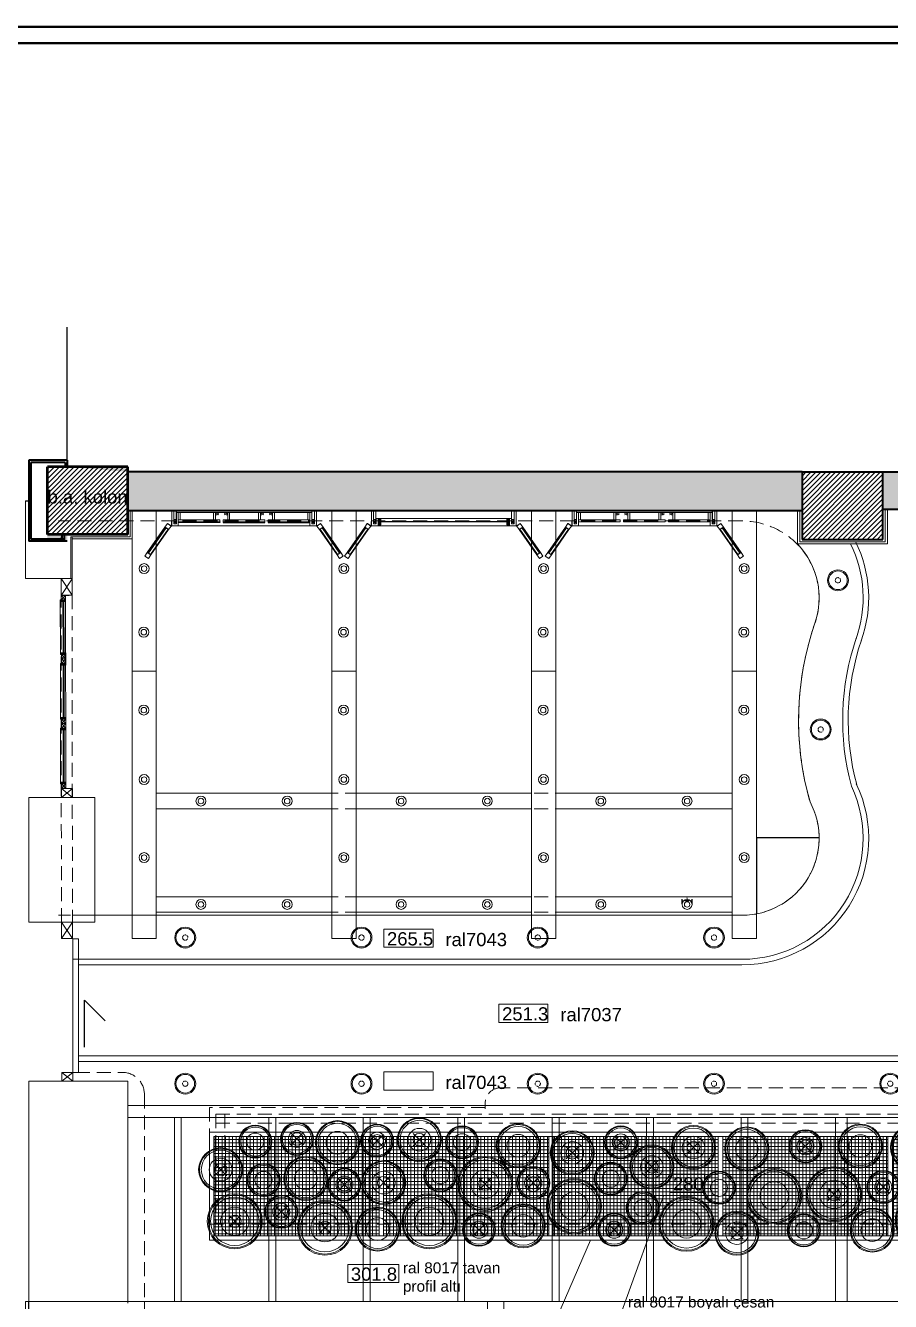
# Model space of a CAD drawing. Header units: millimetres. Extents: x 54215 to 67697, y 23496 to 56611.
# Drawn here: x 56308 to 57093, y 48975 to 50134 of the extents above; entities that cross this region are included whole.
import ezdxf

# ---------------------------------------------------------------- set-up
doc = ezdxf.new("R2010")
doc.units = ezdxf.units.MM
doc.linetypes.add('DASHED', pattern=[19.05, 12.7, -6.35])
doc.linetypes.add('HIDDEN', pattern=[0.375, 0.25, -0.125])
for name, color, linetype, lineweight in [('- 0.09', 9, 'Continuous', 9), ('- 0.35', 3, 'Continuous', 35), ('- 0.50', 30, 'Continuous', 50), ('no3_ahsap gorunus arka ince', 53, 'Continuous', 15), ('no3_ahsap gorunus arka kalın', 43, 'Continuous', 15), ('no3_ahsap gorunus on ince', 32, 'Continuous', 13), ('no3_ahşap gorunus on kalın', 22, 'Continuous', 15), ('no3_cam gorunus on', 142, 'Continuous', 15), ('no3_cam kesit arka', 141, 'Continuous', 18), ('no3_duvar kaplama', 8, 'Continuous', 0), ('no3_duvar mevcut', 4, 'Continuous', 35), ('no3_kutu profil gorunus', 8, 'Continuous', 0), ('no3_kutuprofil kesit', 74, 'Continuous', 18), ('no3_led doseme', 50, 'FENCELINE1', 0), ('no3_mobilya aydınlatma', 50, 'Continuous', 13), ('no3_paslanmaz gorunus arka', 173, 'Continuous', 13), ('no3_tavan alçıpan gorunus', 12, 'Continuous', 9), ('no3_tavan aydınlatma', 50, 'Continuous', 13), ('no3_tefriş izdüşüm', 87, 'Continuous', 15), ('no3_tefriş kesit arka', 34, 'Continuous', 20), ('no3_yazı doseme', 152, 'Continuous', 0), ('no3_yazı duvar', 152, 'Continuous', 0), ('t_aydınlatma', 40, 'Continuous', 20), ('t_tarama', 251, 'Continuous', 20), ('t_yazı', 154, 'Continuous', 25), ('t_ölçü', 251, 'Continuous', 30)]:
    doc.layers.add(name, color=color, linetype=linetype, lineweight=lineweight)
doc.layers.add('0 rölöve', color=7, linetype='Continuous', true_color=0xf1380e)
for name, color, linetype, lineweight, true_color in [('no3_ahsap kesit on', 7, 'Continuous', 20, 0xfca103), ('no3_alçıpan kesit', 7, 'Continuous', 20, 0xf5003d), ('no3_doğrama kesit', 7, 'Continuous', 18, 0x35355a)]:
    doc.layers.add(name, color=color, linetype=linetype, lineweight=lineweight, true_color=true_color)
doc.styles.get("Standard").update_dxf_attribs({"font": 'arial.ttf'})
doc.linetypes.add('FENCELINE1', pattern='A,0.25,-0.1,[133,ltypeshp.shx,S=0.1,R=0,X=-0.1,Y=0],-0.1,1', length=1.45)
doc.dimstyles.new('ISO-25', dxfattribs={"dimtxt": 2.5, "dimasz": 2.5, "dimexe": 1.25, "dimexo": 0.625, "dimtad": 1, "dimtxsty": 'Standard', "dimcen": 2.5, "dimadec": 0, "dimazin": 0, "dimtfac": 1, "dimtmove": 0, "dimatfit": 3, "dimfxl": 1, "dimarcsym": 0})

# ---------------------------------------------------------------- blocks, each defined once
blk = doc.blocks.new('panjurplan')
at = {"layer": 'no3_ahsap gorunus arka kalın'}
for p, q in [((3825.4, 3282.3), (3797.4, 3282.3)), ((3797.4, 3281.5), (3825.4, 3281.5)), ((3797.4, 3281.1), (3825.4, 3281.1)), ((3825.4, 3278.9), (3797.4, 3278.9)), ((3797.4, 3278.3), (3825.4, 3278.3))]:
    blk.add_line(p, q, dxfattribs=at)
at = {"layer": 'no3_ahsap kesit on'}
for p, q in [((3797.4, 3278.9), (3797.4, 3281.5)), ((3825.4, 3281.5), (3825.4, 3278.9))]:
    blk.add_line(p, q, dxfattribs=at)
for points in [[(3793.4, 3278.3), (3797.4, 3278.3), (3797.4, 3282.3), (3793.4, 3282.3)], [(3825.4, 3278.3), (3829.4, 3278.3), (3829.4, 3282.3), (3825.4, 3282.3)]]:
    blk.add_lwpolyline(points, close=True, dxfattribs=at)
blk = doc.blocks.new('ewry')
at = {"layer": 'no3_kutu profil gorunus'}
h = blk.add_hatch(dxfattribs=at)
h.set_pattern_fill('NET', color=250)
h.set_pattern_definition([(0, (-76.2377, 567.117), (0, 3.175), []), (90, (-76.2377, 567.117), (-3.175, 2e-16), [])])
h.paths.add_polyline_path([(59150.5, 20297.7), (59000.5, 20297.7), (59000.5, 20207.4), (59150.5, 20207.4)])
h.paths.add_polyline_path([(59304.5, 20297.7), (59154.5, 20297.7), (59154.5, 20207.4), (59304.5, 20207.4)])
h.paths.add_polyline_path([(59458.5, 20297.7), (59308.5, 20297.7), (59308.5, 20207.4), (59458.5, 20207.4)])
h.paths.add_polyline_path([(59612.5, 20297.7), (59462.5, 20297.7), (59462.5, 20207.4), (59612.5, 20207.4)])
h.paths.add_polyline_path([(59766.5, 20297.7), (59616.5, 20297.7), (59616.5, 20207.4), (59766.5, 20207.4)])
h.paths.add_polyline_path([(59907.1, 20343.9), (59816.7, 20343.9), (59816.7, 20297.7), (59770.5, 20297.7), (59770.5, 20207.4), (59907.2, 20207.4)])
h.paths.add_polyline_path([(59907, 20483.7), (59816.7, 20483.7), (59816.7, 20347.9), (59907.1, 20347.9)])
for p, q in [((59816.7, 20347.9), (59907, 20347.9)), ((59816.7, 20343.9), (59907, 20343.9)), ((59000.5, 20297.7), (59200.5, 20297.7)), ((59150.5, 20297.7), (59150.5, 20207.4)), ((59154.5, 20297.7), (59154.5, 20207.4)), ((59304.5, 20297.7), (59304.5, 20207.4)), ((59308.5, 20297.7), (59308.5, 20207.4)), ((59458.5, 20297.7), (59458.5, 20207.4)), ((59462.5, 20297.7), (59462.5, 20207.4)), ((59612.5, 20297.7), (59612.5, 20207.4)), ((59616.5, 20297.7), (59616.5, 20207.4)), ((59766.5, 20297.7), (59766.5, 20207.4)), ((59770.5, 20297.7), (59770.5, 20207.4))]:
    blk.add_line(p, q, dxfattribs=at)
blk.add_lwpolyline([(58996.5, 20203.4), (58996.5, 20301.7), (59812.7, 20301.7), (59812.7, 20487.7), (59911, 20487.7), (59911.2, 20203.4), (58996.5, 20203.4)], dxfattribs=at)
blk.add_lwpolyline([(59000.5, 20207.4), (59000.5, 20297.7), (59816.7, 20297.7), (59816.7, 20483.7), (59907, 20483.7), (59907.2, 20207.4)], close=True, dxfattribs=at)
blk = doc.blocks.new('giriş tavan planı')
at = {"layer": '- 0.09'}
h = blk.add_hatch(dxfattribs=at)
h.set_pattern_fill('ANSI31', color=256)
h.set_pattern_definition([(45, (57626.8874, 19235.8884), (-2.245064, 2.245064), [])])
h.paths.add_polyline_path([(58922.5, 20905.9), (58849.5, 20905.9), (58849.5, 20844.4), (58922.5, 20844.4)])
h.paths.add_polyline_path([(59608, 20901.4), (59534.5, 20901.4), (59534.5, 20839.9), (59608, 20839.9)])
h.paths.add_polyline_path([(60189.5, 20900.4), (60116, 20900.4), (60116, 20838.9), (60189.5, 20838.9)])
h.paths.add_polyline_path([(60186.5, 20112.9), (60113.5, 20112.9), (60113.5, 20051.4), (60186.5, 20051.4)])
h.paths.add_polyline_path([(59608, 20113.9), (59535, 20113.9), (59535, 20052.4), (59608, 20052.4)])
h.paths.add_polyline_path([(58922.5, 20107.9), (58849.5, 20107.9), (58849.5, 20046.4), (58922.5, 20046.4)])
at = {"layer": 'no3_duvar kaplama'}
h = blk.add_hatch(color=256, dxfattribs=at)
h.dxf.hatch_style = 1
h.paths.add_polyline_path([(58849.5, 20107.9), (58867.5, 20107.9), (58849.5, 20107.9), (58849.5, 20046.4), (58867.5, 20046.4), (60407.2, 20052.3), (60410.7, 20900.4), (58922.5, 20901.4), (58867.5, 20905.9), (58849.5, 20905.9), (58849.5, 20838.4), (58867.5, 20838.4), (58867.5, 20844.4), (58849.5, 20844.4), (58849.5, 20905.9), (58922.5, 20905.9), (58922.5, 20866.4), (59534.5, 20866.4), (59534.5, 20901.4), (59608, 20901.4), (59608, 20867.4), (60116, 20867.4), (60116, 20900.4), (60189.5, 20900.4), (60189.5, 20863.4), (60325, 20863.4), (60325, 20854.9), (60371.5, 20854.9), (60371.5, 20117.4), (60349.6, 20117.4), (60349.6, 20082.9), (60186.5, 20082.9), (60186.5, 20051.4), (60113.5, 20051.4), (60113.5, 20082.9), (59608, 20082.9), (59608, 20052.4), (59535, 20052.4), (59535, 20082.9), (58922.5, 20082.9), (58922.5, 20046.4), (58849.5, 20046.4)])
h.paths.add_polyline_path([(60371.5, 20229.3), (60371.5, 20206), (60383.7, 20206), (60383.7, 20229.3)], flags=17)
at = {"layer": '- 0.35'}
for p, q in [((58867.5, 20911.9), (58832.5, 20911.9)), ((58832.5, 20911.9), (58832.5, 20838.4)), ((58865.5, 20909.9), (58834.5, 20909.9)), ((58834.5, 20909.9), (58834.5, 20840.4)), ((58865.5, 20909.9), (58865.5, 20905.9)), ((58867.5, 20911.9), (58867.5, 20905.9)), ((58865.5, 20840.4), (58834.5, 20840.4)), ((58862.7, 20844.4), (58862.7, 20840.4)), ((58862.7, 20838.4), (58862.7, 20842.4)), ((58864.7, 20844.4), (58864.7, 20838.4)), ((58867.5, 20838.4), (58832.5, 20838.4))]:
    blk.add_line(p, q, dxfattribs=at)
at = {"layer": '- 0.50'}
for p, q in [((58922.5, 20905.9), (58849.5, 20905.9)), ((58849.5, 20844.4), (58849.5, 20905.9)), ((58922.5, 20844.4), (58922.5, 20905.9)), ((58922.5, 20844.4), (58922.5, 20905.9)), ((58922.5, 20844.4), (58849.5, 20844.4)), ((58922.5, 20844.4), (58849.5, 20844.4))]:
    blk.add_line(p, q, dxfattribs=at)
for p, q in [((59006.1, 20855.5), (58968.3, 20855.5)), ((59006.1, 20855.9), (59006.1, 20855.5)), ((59493.1, 20569.2), (59550, 20569.2)), ((59493.1, 20569.2), (59493.1, 20499.8)), ((58832.5, 20113.9), (58832.5, 20147.9))]:
    blk.add_line(p, q)
for points in [[(59009.1, 20855.9), (59009.1, 20855.5), (59046.8, 20855.5), (59046.8, 20855.9)], [(59049.8, 20855.9), (59049.8, 20855.5), (59087.6, 20855.5)]]:
    blk.add_lwpolyline(points)
at = {"layer": '0 rölöve'}
for p, q in [((58867.5, 20911.9), (58867.5, 21032.7)), ((59093.6, 20866.4), (59143.6, 20866.4)), ((59093.6, 20866.4), (59143.6, 20866.4))]:
    blk.add_line(p, q, dxfattribs=at)
at = {"layer": 'no3_ahsap gorunus arka ince'}
for p, q in [((58968.3, 20852.4), (59087.6, 20852.4)), ((59149.6, 20852.4), (59268.9, 20852.4)), ((59266.4, 20858.9), (59152.1, 20858.9)), ((59331.7, 20852.4), (59451.1, 20852.4))]:
    blk.add_line(p, q, dxfattribs=at)
at = {"layer": 'no3_ahsap gorunus on ince'}
for p, q in [((58926.3, 20720.4), (58948.3, 20720.4)), ((59107.6, 20720.4), (59129.6, 20720.4)), ((59288.9, 20720.4), (59310.9, 20720.4)), ((59471.1, 20720.4), (59493.1, 20720.4))]:
    blk.add_line(p, q, dxfattribs=at)
for points in [[(58926.3, 20866.4), (58948.3, 20866.4), (58948.3, 20477.4), (58926.3, 20477.4)], [(59107.6, 20866.4), (59129.6, 20866.4), (59129.6, 20477.4), (59107.6, 20477.4)], [(59288.9, 20866.4), (59310.9, 20866.4), (59310.9, 20477.4), (59288.9, 20477.4)], [(59471.1, 20866.4), (59493.1, 20866.4), (59493.1, 20477.4), (59471.1, 20477.4)], [(58948.3, 20609.4), (59107.6, 20609.4), (59107.6, 20595.4), (58948.3, 20595.4)], [(59129.6, 20609.4), (59288.9, 20609.4), (59288.9, 20595.4), (59129.6, 20595.4)], [(59310.9, 20609.4), (59471.1, 20609.4), (59471.1, 20595.4), (59310.9, 20595.4)], [(58948.3, 20515.5), (59107.6, 20515.5), (59107.6, 20501.5), (58948.3, 20501.5)], [(59129.6, 20515.5), (59288.9, 20515.5), (59288.9, 20501.5), (59129.6, 20501.5)], [(59310.9, 20515.5), (59471.1, 20515.5), (59471.1, 20501.5), (59310.9, 20501.5)]]:
    blk.add_lwpolyline(points, close=True, dxfattribs=at)
at = {"layer": 'no3_ahsap kesit on'}
for p, q in [((58962.3, 20866.4), (58964.1, 20866.4)), ((59089.4, 20866.4), (58966.5, 20866.4)), ((58966.5, 20864.6), (58966.5, 20866.4)), ((58966.5, 20864.6), (58968.3, 20864.6)), ((59089.4, 20864.6), (58966.5, 20864.6)), ((58968.3, 20857.7), (58968.3, 20864.6)), ((58970.1, 20857.7), (58970.1, 20864.6)), ((59000.3, 20857.7), (59000.3, 20864.6)), ((59002.1, 20857.7), (59002.1, 20864.6)), ((59013.1, 20857.7), (59013.1, 20864.6)), ((59014.9, 20857.7), (59014.9, 20864.6)), ((59041, 20857.7), (59041, 20864.6)), ((59042.8, 20857.7), (59042.8, 20864.6)), ((59053.8, 20857.7), (59053.8, 20864.6)), ((59055.6, 20857.7), (59055.6, 20864.6)), ((59085.8, 20857.7), (59085.8, 20864.6)), ((59089.4, 20864.6), (59087.6, 20864.6)), ((59087.6, 20857.7), (59087.6, 20864.6)), ((59089.4, 20864.6), (59089.4, 20866.4)), ((59093.6, 20866.4), (59091.8, 20866.4)), ((59143.6, 20866.4), (59145.4, 20866.4)), ((59274.9, 20866.4), (59273.1, 20866.4)), ((59325.7, 20866.4), (59327.5, 20866.4)), ((59452.9, 20866.4), (59329.9, 20866.4)), ((59329.9, 20864.6), (59329.9, 20866.4)), ((59329.9, 20864.6), (59331.7, 20864.6)), ((59452.9, 20864.6), (59329.9, 20864.6)), ((59331.7, 20857.7), (59331.7, 20864.6)), ((59333.5, 20857.7), (59333.5, 20864.6)), ((59363.7, 20857.7), (59363.7, 20864.6)), ((59365.5, 20857.7), (59365.5, 20864.6)), ((59376.5, 20857.7), (59376.5, 20864.6)), ((59378.3, 20857.7), (59378.3, 20864.6)), ((59404.5, 20857.7), (59404.5, 20864.6)), ((59406.3, 20857.7), (59406.3, 20864.6)), ((59417.3, 20857.7), (59417.3, 20864.6)), ((59419.1, 20857.7), (59419.1, 20864.6)), ((59449.3, 20857.7), (59449.3, 20864.6)), ((59452.9, 20864.6), (59451.1, 20864.6)), ((59451.1, 20857.7), (59451.1, 20864.6)), ((59452.9, 20864.6), (59452.9, 20866.4)), ((59457.1, 20866.4), (59455.3, 20866.4)), ((59147.8, 20858.9), (59149.6, 20858.9)), ((59152.1, 20856.4), (59149.6, 20858.9)), ((59149.6, 20856.4), (59152.1, 20858.9)), ((59152.1, 20853.4), (59149.6, 20855.9)), ((59149.6, 20853.4), (59152.1, 20855.9)), ((59266.4, 20856.4), (59268.9, 20858.9)), ((59268.9, 20856.4), (59266.4, 20858.9)), ((59266.4, 20853.4), (59268.9, 20855.9)), ((59268.9, 20853.4), (59266.4, 20855.9)), ((59270.7, 20858.9), (59268.9, 20858.9)), ((58937.5, 20147.9), (58922.5, 20147.9)), ((58922.5, 20147.9), (58922.5, 20146.1)), ((59263.9, 20147.9), (59248.9, 20147.9)), ((59248.9, 20147.9), (59248.9, 20082.9))]:
    blk.add_line(p, q, dxfattribs=at)
for points in [[(58871.8, 20842.4), (58924.5, 20842.4), (58924.5, 20866.4)], [(58871.8, 20840.6), (58926.3, 20840.6), (58926.3, 20866.4)], [(58962.3, 20866.4), (58962.3, 20852.4), (58968.3, 20852.4), (58968.3, 20864.6)], [(58964.1, 20866.4), (58964.1, 20854.2), (58966.5, 20854.2), (58966.5, 20864.6)], [(59093.6, 20866.4), (59093.6, 20852.4), (59087.6, 20852.4), (59087.6, 20864.6)], [(59091.8, 20866.4), (59091.8, 20854.2), (59089.4, 20854.2), (59089.4, 20864.6)], [(59143.6, 20866.4), (59143.6, 20852.4), (59149.6, 20852.4), (59149.6, 20858.9)], [(59145.4, 20866.4), (59145.4, 20854.2), (59147.8, 20854.2), (59147.8, 20858.9)], [(59274.9, 20866.4), (59274.9, 20852.4), (59268.9, 20852.4), (59268.9, 20858.9)], [(59273.1, 20866.4), (59273.1, 20854.2), (59270.7, 20854.2), (59270.7, 20858.9)], [(59325.7, 20866.4), (59325.7, 20852.4), (59331.7, 20852.4), (59331.7, 20864.6)], [(59327.5, 20866.4), (59327.5, 20854.2), (59329.9, 20854.2), (59329.9, 20864.6)], [(59457.1, 20866.4), (59457.1, 20852.4), (59451.1, 20852.4), (59451.1, 20864.6)], [(59455.3, 20866.4), (59455.3, 20854.2), (59452.9, 20854.2), (59452.9, 20864.6)], [(59530.5, 20866.4), (59530.5, 20835.9), (59612, 20835.9), (59612, 20867.4)], [(59532.5, 20866.4), (59532.5, 20837.9), (59610, 20837.9), (59610, 20867.4)], [(58937.5, 20082.9), (58937.5, 20147.9), (58922.5, 20147.9)], [(59263.9, 20082.9), (59263.9, 20147.9), (59248.9, 20147.9)]]:
    blk.add_lwpolyline(points, dxfattribs=at)
for points in [[(58968.3, 20857.7), (59006.1, 20857.7), (59006.1, 20855.9), (58968.3, 20855.9)], [(59009.1, 20857.7), (59046.8, 20857.7), (59046.8, 20855.9), (59009.1, 20855.9)], [(59049.8, 20857.7), (59087.6, 20857.7), (59087.6, 20855.9), (59049.8, 20855.9)], [(59149.6, 20856.4), (59152.1, 20856.4), (59152.1, 20858.9), (59149.6, 20858.9)], [(59149.6, 20853.4), (59152.1, 20853.4), (59152.1, 20855.9), (59149.6, 20855.9)], [(59268.9, 20856.4), (59266.4, 20856.4), (59266.4, 20858.9), (59268.9, 20858.9)], [(59268.9, 20853.4), (59266.4, 20853.4), (59266.4, 20855.9), (59268.9, 20855.9)], [(59331.7, 20857.7), (59369.5, 20857.7), (59369.5, 20855.9), (59331.7, 20855.9)], [(59372.5, 20857.7), (59410.3, 20857.7), (59410.3, 20855.9), (59372.5, 20855.9)], [(59413.3, 20857.7), (59451.1, 20857.7), (59451.1, 20855.9), (59413.3, 20855.9)]]:
    blk.add_lwpolyline(points, close=True, dxfattribs=at)
at = {"layer": 'no3_alçıpan kesit'}
for p, q in [((58870.6, 20804.4), (58870.6, 20842.4)), ((58870.6, 20842.4), (58871.8, 20842.4)), ((58871.8, 20804.4), (58871.8, 20842.4)), ((58832.5, 20147.9), (58922.5, 20147.9))]:
    blk.add_line(p, q, dxfattribs=at)
at = {"layer": 'no3_cam gorunus on'}
for p, q in [((58863.5, 20785.1), (58863.8, 20735.4)), ((58864, 20785.1), (58864.3, 20735.4)), ((58864.5, 20785.1), (58864.8, 20735.4)), ((58863.8, 20727.4), (58863.8, 20676.7)), ((58864.3, 20727.4), (58864.3, 20676.7)), ((58864.8, 20727.4), (58864.8, 20676.7)), ((58863.8, 20668.7), (58863.8, 20618.1)), ((58864.3, 20668.7), (58864.3, 20618.1)), ((58864.8, 20668.7), (58864.8, 20618.1))]:
    blk.add_line(p, q, dxfattribs=at)
at = {"layer": 'no3_cam kesit arka'}
for p, q in [((59149.6, 20856.4), (59268.9, 20856.4)), ((59149.6, 20855.9), (59268.9, 20855.9))]:
    blk.add_line(p, q, dxfattribs=at)
at = {"layer": 'no3_doğrama kesit'}
blk.add_line((58869.3, 20789.1), (58864.3, 20789.1), dxfattribs=at)
blk.add_lwpolyline([(58872.6, 20355.7), (58872.6, 20477.1), (58877.6, 20477.1), (58877.6, 20355.7)], close=True, dxfattribs=at)
at = {"layer": 'no3_duvar kaplama', "linetype": 'DASHED'}
for p, q in [((58948.3, 20609.4), (59471.1, 20609.4)), ((58948.3, 20595.4), (59471.1, 20595.4)), ((58948.3, 20515.5), (59471.1, 20515.5)), ((58948.3, 20501.5), (59471.1, 20501.5))]:
    blk.add_line(p, q, dxfattribs=at)
for points in [[(58926.3, 20866.4), (58926.3, 20720.4), (58948.3, 20720.4), (58948.3, 20866.4)], [(59107.6, 20866.4), (59107.6, 20720.4), (59129.6, 20720.4), (59129.6, 20866.4)], [(59288.9, 20866.4), (59288.9, 20720.4), (59310.9, 20720.4), (59310.9, 20866.4)], [(59471.1, 20866.4), (59471.1, 20720.4), (59493.1, 20720.4), (59493.1, 20866.4)], [(58926.3, 20477.4), (58926.3, 20720.4), (58948.3, 20720.4), (58948.3, 20477.4)], [(59107.6, 20477.4), (59107.6, 20720.4), (59129.6, 20720.4), (59129.6, 20477.4)], [(59288.9, 20477.4), (59288.9, 20720.4), (59310.9, 20720.4), (59310.9, 20477.4)], [(59471.1, 20477.4), (59471.1, 20720.4), (59493.1, 20720.4), (59493.1, 20477.4)]]:
    blk.add_lwpolyline(points, close=True, dxfattribs=at)
blk.add_lwpolyline([(58875.4, 20355.9), (58917.5, 20355.9, -0.414214), (58937.5, 20335.9), (58937.5, 20147.9)], format="xyb", dxfattribs=at)
at = {"layer": 'no3_duvar mevcut'}
for p, q in [((59534.5, 20901.4), (58922.5, 20901.4)), ((59534.5, 20901.4), (59534.5, 20839.9)), ((59534.5, 20901.4), (59608, 20901.4)), ((59608, 20839.9), (59608, 20901.4)), ((59608, 20901.4), (60116, 20900.4)), ((58922.5, 20866.4), (59534.5, 20866.4)), ((59608, 20867.4), (60116, 20867.4)), ((59534.5, 20839.9), (59608, 20839.9))]:
    blk.add_line(p, q, dxfattribs=at)
at = {"layer": 'no3_kutu profil gorunus'}
for p, q in [((58966.3, 20858.2), (58966.3, 20866.4)), ((59089.6, 20858.2), (59089.6, 20866.4)), ((59147.6, 20858.2), (59147.6, 20866.4)), ((59270.9, 20858.2), (59270.9, 20866.4)), ((59329.7, 20858.2), (59329.7, 20866.4)), ((59453.1, 20858.2), (59453.1, 20866.4)), ((58861, 20783.6), (58861.3, 20736.9)), ((58866, 20789.1), (58862, 20789.1)), ((58866.3, 20614.1), (58866, 20789.1)), ((58861.3, 20725.9), (58861.3, 20678.2)), ((58861.3, 20667.2), (58861.3, 20619.6)), ((58862.3, 20614.1), (58866.3, 20614.1))]:
    blk.add_line(p, q, dxfattribs=at)
at = {"layer": 'no3_kutu profil gorunus', "linetype": 'DASHED'}
for p, q in [((58862.2, 20492.4), (58861.8, 20789.4)), ((58871.8, 20789.4), (58872.2, 20492.4))]:
    blk.add_line(p, q, dxfattribs=at)
at = {"layer": 'no3_kutuprofil kesit'}
for p, q in [((58958.5, 20854.4), (58958.6, 20854.6)), ((58961.8, 20852.1), (58958.5, 20854.4)), ((58958.6, 20854.6), (58961.7, 20852.5)), ((58962.3, 20856.4), (58962.1, 20856.4)), ((58962.1, 20856.4), (58962.1, 20852.7)), ((58962.3, 20852.4), (58962.3, 20856.4)), ((58964.3, 20854.2), (58966.3, 20858.2)), ((58966.3, 20854.2), (58964.3, 20858.2)), ((58966.3, 20858.2), (58966.3, 20858.2)), ((59091.6, 20854.2), (59089.6, 20858.2)), ((59089.6, 20858.2), (59089.6, 20858.2)), ((59089.6, 20854.2), (59091.6, 20858.2)), ((59093.6, 20852.4), (59093.6, 20856.4)), ((59093.6, 20856.4), (59093.8, 20856.4)), ((59093.8, 20856.4), (59093.8, 20852.7)), ((59094.1, 20852.1), (59097.4, 20854.4)), ((59097.3, 20854.6), (59094.2, 20852.5)), ((59097.4, 20854.4), (59097.3, 20854.6)), ((59139.8, 20854.4), (59139.9, 20854.6)), ((59143.1, 20852.1), (59139.8, 20854.4)), ((59139.9, 20854.6), (59143, 20852.5)), ((59143.6, 20856.4), (59143.4, 20856.4)), ((59143.4, 20856.4), (59143.4, 20852.7)), ((59143.6, 20852.4), (59143.6, 20856.4)), ((59145.6, 20854.2), (59147.6, 20858.2)), ((59147.6, 20854.2), (59145.6, 20858.2)), ((59147.6, 20858.2), (59147.6, 20858.2)), ((59272.9, 20854.2), (59270.9, 20858.2)), ((59270.9, 20858.2), (59270.9, 20858.2)), ((59270.9, 20854.2), (59272.9, 20858.2)), ((59274.9, 20852.4), (59274.9, 20856.4)), ((59274.9, 20856.4), (59275.1, 20856.4)), ((59275.1, 20856.4), (59275.1, 20852.7)), ((59275.4, 20852.1), (59278.7, 20854.4)), ((59278.6, 20854.6), (59275.5, 20852.5)), ((59278.7, 20854.4), (59278.6, 20854.6)), ((59322, 20854.4), (59322.1, 20854.6)), ((59325.2, 20852.1), (59322, 20854.4)), ((59322.1, 20854.6), (59325.1, 20852.5)), ((59325.7, 20856.4), (59325.5, 20856.4)), ((59325.5, 20856.4), (59325.5, 20852.7)), ((59325.7, 20852.4), (59325.7, 20856.4)), ((59327.7, 20854.2), (59329.7, 20858.2)), ((59329.7, 20854.2), (59327.7, 20858.2)), ((59329.7, 20858.2), (59329.7, 20858.2)), ((59455.1, 20854.2), (59453.1, 20858.2)), ((59453.1, 20858.2), (59453.1, 20858.2)), ((59453.1, 20854.2), (59455.1, 20858.2)), ((59457.1, 20852.4), (59457.1, 20856.4)), ((59457.1, 20856.4), (59457.3, 20856.4)), ((59457.3, 20856.4), (59457.3, 20852.7)), ((59457.6, 20852.1), (59460.8, 20854.4)), ((59460.7, 20854.6), (59457.7, 20852.5)), ((59460.8, 20854.4), (59460.7, 20854.6)), ((58829.5, 20804.4), (58861.3, 20804.4)), ((58871.8, 20789.4), (58861.8, 20804.4)), ((58871.8, 20804.1), (58861.8, 20789.1)), ((58861, 20785.1), (58863.5, 20783.6)), ((58861, 20783.6), (58863.5, 20785.1)), ((58862, 20789.1), (58866, 20785.1)), ((58862, 20785.1), (58866, 20789.1)), ((58864.5, 20785.1), (58866, 20783.6)), ((58864.5, 20783.6), (58866, 20785.1)), ((58861.3, 20736.9), (58863.8, 20735.4)), ((58861.3, 20735.4), (58863.8, 20736.9)), ((58864.8, 20736.9), (58866.3, 20735.4)), ((58864.8, 20735.4), (58866.3, 20736.9)), ((58861.3, 20727.4), (58863.8, 20725.9)), ((58861.3, 20725.9), (58863.8, 20727.4)), ((58862.3, 20735.4), (58866.3, 20731.4)), ((58862.3, 20731.4), (58866.3, 20735.4)), ((58866.3, 20731.4), (58862.3, 20731.4)), ((58862.3, 20731.4), (58866.3, 20727.4)), ((58862.3, 20727.4), (58866.3, 20731.4)), ((58866.3, 20727.4), (58862.3, 20727.4)), ((58864.8, 20727.4), (58866.3, 20725.9)), ((58864.8, 20725.9), (58866.3, 20727.4)), ((58861.3, 20678.2), (58863.8, 20676.7)), ((58861.3, 20676.7), (58863.8, 20678.2)), ((58864.8, 20678.2), (58866.3, 20676.7)), ((58864.8, 20676.7), (58866.3, 20678.2)), ((58861.3, 20668.7), (58863.8, 20667.2)), ((58861.3, 20667.2), (58863.8, 20668.7)), ((58862.3, 20676.7), (58866.3, 20672.7)), ((58862.3, 20672.7), (58866.3, 20676.7)), ((58866.3, 20672.7), (58862.3, 20672.7)), ((58866.3, 20672.7), (58862.3, 20672.7)), ((58862.3, 20672.7), (58866.3, 20668.7)), ((58862.3, 20668.7), (58866.3, 20672.7)), ((58866.3, 20668.7), (58862.3, 20668.7)), ((58864.8, 20668.7), (58866.3, 20667.2)), ((58864.8, 20667.2), (58866.3, 20668.7)), ((58861.3, 20619.6), (58863.8, 20618.1)), ((58861.3, 20618.1), (58863.8, 20619.6)), ((58872.2, 20613.7), (58862.2, 20605.7)), ((58872.2, 20605.7), (58862.2, 20613.7)), ((58862.3, 20618.1), (58866.3, 20614.1)), ((58862.3, 20614.1), (58866.3, 20618.1)), ((58866.3, 20614.1), (58862.3, 20614.1)), ((58864.8, 20619.6), (58866.3, 20618.1)), ((58864.8, 20618.1), (58866.3, 20619.6)), ((58872.2, 20492.4), (58862.2, 20477.4)), ((58872.2, 20477.4), (58862.2, 20492.4)), ((58872.6, 20355.9), (58862.6, 20347.9)), ((58872.6, 20347.9), (58862.6, 20355.9)), ((59807.5, 20314.9), (58922.5, 20314.9)), ((58964.7, 20314.9), (58964.7, 20147.9)), ((58971, 20314.9), (58971, 20147.9)), ((59050.5, 20314.9), (59050.5, 20147.9)), ((59056.8, 20314.9), (59056.8, 20147.9)), ((59136.2, 20314.9), (59136.2, 20147.9)), ((59142.5, 20314.9), (59142.5, 20147.9)), ((59221.9, 20314.9), (59221.9, 20147.9)), ((59228.2, 20314.9), (59228.2, 20147.9)), ((59307.6, 20314.9), (59307.6, 20147.9)), ((59313.9, 20314.9), (59313.9, 20147.9)), ((59393.3, 20314.9), (59393.3, 20147.9)), ((59399.6, 20314.9), (59399.6, 20147.9)), ((59479.1, 20314.9), (59479.1, 20147.9)), ((59485.4, 20314.9), (59485.4, 20147.9)), ((59564.8, 20314.9), (59564.8, 20147.9)), ((59575.6, 20314.9), (59575.6, 20147.9))]:
    blk.add_line(p, q, dxfattribs=at)
for points in [[(58832.5, 20875.1), (58829.5, 20875.1), (58829.5, 20804.4), (58861.8, 20804.4)], [(58832.5, 20874.9), (58829.7, 20874.9), (58829.7, 20804.6), (58861.8, 20804.6)], [(58832.5, 20147.9), (58829.5, 20147.9), (58829.5, 20077.1), (58832.5, 20077.1)]]:
    blk.add_lwpolyline(points, dxfattribs=at)
for points in [[(58964.3, 20854.2), (58966.3, 20854.2), (58966.3, 20858.2), (58964.3, 20858.2)], [(59091.6, 20854.2), (59089.6, 20854.2), (59089.6, 20858.2), (59091.6, 20858.2)], [(59145.6, 20854.2), (59147.6, 20854.2), (59147.6, 20858.2), (59145.6, 20858.2)], [(59272.9, 20854.2), (59270.9, 20854.2), (59270.9, 20858.2), (59272.9, 20858.2)], [(59327.7, 20854.2), (59329.7, 20854.2), (59329.7, 20858.2), (59327.7, 20858.2)], [(59455.1, 20854.2), (59453.1, 20854.2), (59453.1, 20858.2), (59455.1, 20858.2)], [(58861.8, 20789.4), (58871.8, 20789.4), (58871.8, 20804.4), (58861.8, 20804.4)], [(58861, 20785.1), (58861, 20783.6), (58863.5, 20783.6), (58863.5, 20785.1)], [(58866, 20789.1), (58866, 20785.1), (58862, 20785.1), (58862, 20789.1)], [(58864.5, 20785.1), (58864.5, 20783.6), (58866, 20783.6), (58866, 20785.1)], [(58861.3, 20736.9), (58861.3, 20735.4), (58863.8, 20735.4), (58863.8, 20736.9)], [(58864.8, 20736.9), (58864.8, 20735.4), (58866.3, 20735.4), (58866.3, 20736.9)], [(58861.3, 20727.4), (58861.3, 20725.9), (58863.8, 20725.9), (58863.8, 20727.4)], [(58866.3, 20735.4), (58866.3, 20731.4), (58862.3, 20731.4), (58862.3, 20735.4)], [(58866.3, 20731.4), (58866.3, 20727.4), (58862.3, 20727.4), (58862.3, 20731.4)], [(58864.8, 20727.4), (58864.8, 20725.9), (58866.3, 20725.9), (58866.3, 20727.4)], [(58861.3, 20678.2), (58861.3, 20676.7), (58863.8, 20676.7), (58863.8, 20678.2)], [(58864.8, 20678.2), (58864.8, 20676.7), (58866.3, 20676.7), (58866.3, 20678.2)], [(58861.3, 20668.7), (58861.3, 20667.2), (58863.8, 20667.2), (58863.8, 20668.7)], [(58866.3, 20676.7), (58866.3, 20672.7), (58862.3, 20672.7), (58862.3, 20676.7)], [(58866.3, 20672.7), (58866.3, 20668.7), (58862.3, 20668.7), (58862.3, 20672.7)], [(58864.8, 20668.7), (58864.8, 20667.2), (58866.3, 20667.2), (58866.3, 20668.7)], [(58861.3, 20619.6), (58861.3, 20618.1), (58863.8, 20618.1), (58863.8, 20619.6)], [(58862.2, 20605.7), (58872.2, 20605.7), (58872.2, 20613.7), (58862.2, 20613.7)], [(58866.3, 20618.1), (58866.3, 20614.1), (58862.3, 20614.1), (58862.3, 20618.1)], [(58864.8, 20619.6), (58864.8, 20618.1), (58866.3, 20618.1), (58866.3, 20619.6)], [(58862.2, 20477.4), (58872.2, 20477.4), (58872.2, 20492.4), (58862.2, 20492.4)], [(58862.6, 20347.9), (58872.6, 20347.9), (58872.6, 20355.9), (58862.6, 20355.9)]]:
    blk.add_lwpolyline(points, close=True, dxfattribs=at)
for centre in [(58962, 20852.4), (59093.9, 20852.4), (59143.3, 20852.4), (59275.2, 20852.4), (59325.4, 20852.4), (59457.4, 20852.4)]:
    blk.add_circle(centre, 0.3, dxfattribs=at)
at = {"layer": 'no3_mobilya aydınlatma'}
for p, q in [((59004, 20863.2), (59005.1, 20863.6)), ((59011.1, 20863.2), (59010, 20863.6)), ((59044.8, 20863.2), (59045.9, 20863.6)), ((59051.9, 20863.2), (59050.8, 20863.6)), ((59367.5, 20863.2), (59368.6, 20863.6)), ((59374.6, 20863.2), (59373.4, 20863.6)), ((59408.3, 20863.2), (59409.4, 20863.6)), ((59415.3, 20863.2), (59414.2, 20863.6)), ((59004, 20862.9), (59005.2, 20862.4)), ((59011.1, 20862.9), (59009.9, 20862.4)), ((59044.8, 20862.9), (59046, 20862.4)), ((59051.9, 20862.9), (59050.7, 20862.4)), ((59367.5, 20862.9), (59368.6, 20862.4)), ((59374.6, 20862.9), (59373.4, 20862.4)), ((59408.3, 20862.9), (59409.4, 20862.4)), ((59415.3, 20862.9), (59414.2, 20862.4))]:
    blk.add_line(p, q, dxfattribs=at)
for centre in [(59002.9, 20863), (59012.2, 20863), (59043.7, 20863), (59053, 20863), (59366.4, 20863), (59375.7, 20863), (59407.2, 20863), (59416.5, 20863)]:
    blk.add_circle(centre, 0.773, dxfattribs=at)
at = {"layer": 'no3_paslanmaz gorunus arka'}
for points in [[(58832.5, 20605.7), (58892.5, 20605.7), (58892.5, 20492.4), (58832.5, 20492.4)], [(58832.5, 20147.9), (58922.5, 20147.9), (58922.5, 20347.9), (58832.5, 20347.9)]]:
    blk.add_lwpolyline(points, close=True, dxfattribs=at)
at = {"layer": 'no3_tavan alçıpan gorunus'}
for p, q in [((59480, 20498.6), (58872.2, 20498.6)), ((59480, 20458.6), (58872.2, 20458.6)), ((59756.5, 20365.9), (58877.6, 20365.9)), ((59796.5, 20325.9), (58922.5, 20325.9))]:
    blk.add_line(p, q, dxfattribs=at)
for centre, radius, start, end in [((59478.9, 20787), 71.1, 340.3676, 43.4825), ((59478.9, 20787), 111.1, 340.3676, 26.1226), ((59801.9, 20675.8), 270.5, 161.1656, 195.9339), ((59801.9, 20675.8), 230.5, 161.1656, 195.0397), ((59480, 20568.6), 110, 270, 25.5039), ((59480, 20568.6), 70, 270, 28.0486)]:
    blk.add_arc(centre, radius, start, end, dxfattribs=at)
at = {"layer": 'no3_tefriş izdüşüm', "linetype": 'DASHED'}
for p, q in [((59545.9, 20763.1), (59545.9, 20763.1)), ((59002.5, 20317.9), (59002.5, 20217.9)), ((59010.5, 20317.9), (59010.5, 20217.9))]:
    blk.add_line(p, q, dxfattribs=at)
for points in [[(59545.9, 20763.1), (59545.9, 20763.1, 0.519356), (59480, 20856.8), (58859.5, 20856.8)], [(59541.8, 20601.5), (59541.8, 20601.5, -0.566052), (59480, 20498.6), (58859.5, 20498.6)], [(58996.5, 20323.9), (58996.5, 20217.9), (59841.3, 20217.9), (59896.5, 20273.1), (59896.5, 20588.4, 0.414214), (59888.5, 20596.4), (59786.5, 20596.4, 0.414214), (59778.5, 20588.4), (59778.5, 20317.9), (59759.7, 20317.9), (59759.7, 20327.9, 0.414214), (59745.7, 20341.9), (59260.9, 20341.9, 0.414214), (59246.9, 20327.9), (59246.9, 20322.9), (59246.9, 20323.9), (58996.5, 20323.9)]]:
    blk.add_lwpolyline(points, format="xyb", dxfattribs=at)
for points in [[(59002.5, 20317.9), (59796.5, 20317.9), (59796.5, 20578.4)], [(59002.5, 20309.9), (59804.5, 20309.9), (59804.5, 20578.4)]]:
    blk.add_lwpolyline(points, dxfattribs=at)
blk.add_arc((59801.9, 20675.8), 270.5, 161.1656, 195.9339, dxfattribs=at)
at = {"layer": 'no3_tefriş kesit arka'}
for p, q in [((58937.5, 20147.9), (59248.9, 20147.9)), ((59263.9, 20147.9), (59858, 20147.9))]:
    blk.add_line(p, q, dxfattribs=at)
at = {"layer": 't_yazı'}
for p, q in [((58883.2, 20378.7), (58883.2, 20421.5)), ((58883.2, 20421.5), (58902, 20402.7))]:
    blk.add_line(p, q, dxfattribs=at)
blk.add_blockref('ewry', (0, 0))
at = {"layer": '0 rölöve', "rotation": 55.11859647751027}
for p in [(59461.1, 15836), (59642.4, 15836), (59824.6, 15836)]:
    blk.add_blockref('panjurplan', p, dxfattribs=at)
at = {"layer": '0 rölöve', "xscale": -1, "rotation": 304.8814035224896}
for p in [(58594.8, 15836), (58776.1, 15836), (58958.2, 15836)]:
    blk.add_blockref('panjurplan', p, dxfattribs=at)
at = {"layer": '0 rölöve'}
blk.add_text('b.a. kolon', height=12, dxfattribs=at).set_placement((58849.6, 20872.6))
blk = doc.blocks.new('trimless')
at = {"layer": 'no3_tavan aydınlatma'}
for radius in [9.47, 8.47]:
    blk.add_circle((59001.7, 20349.6), radius, dxfattribs=at)
at = {"layer": 'no3_tavan aydınlatma', "linetype": 'HIDDEN'}
blk.add_circle((59001.7, 20349.6), 2.41, dxfattribs=at)
blk = doc.blocks.new('spot')
at = {"layer": 't_aydınlatma'}
for p, q in [((-27987.6, -9659.8), (-28004.6, -9642.8)), ((-28004.6, -9659.8), (-27987.6, -9642.8))]:
    blk.add_line(p, q, dxfattribs=at)
blk.add_circle((-27996.1, -9651.3), 8.75, dxfattribs=at)
blk = doc.blocks.new('40')
at = {"layer": 'no3_ahşap gorunus on kalın'}
for radius in [20, 19.2, 17.6, 10.3]:
    blk.add_circle((4171, -13246.1), radius, dxfattribs=at)
at = {"layer": 't_ölçü', "xscale": 0.6486904574415366, "yscale": 0.6486904574415366, "zscale": 0.6486904574415366, "rotation": 270}
blk.add_blockref('spot', (10431.7, -31406.9), dxfattribs=at)
blk = doc.blocks.new('50')
at = {"layer": 'no3_ahşap gorunus on kalın'}
for radius in [25, 24, 22, 12.9]:
    blk.add_circle((4028, -13252.9), radius, dxfattribs=at)
at = {"layer": 't_ölçü', "xscale": 0.6486904574415366, "yscale": 0.6486904574415366, "zscale": 0.6486904574415366, "rotation": 270}
blk.add_blockref('spot', (10288.7, -31413.7), dxfattribs=at)
blk = doc.blocks.new('40GFHF')
at = {"layer": 'no3_ahşap gorunus on kalın'}
for radius in [20, 19.2, 17.6, 10.3]:
    blk.add_circle((3333.2, -12997.1), radius, dxfattribs=at)
blk = doc.blocks.new('30A')
at = {"layer": 'no3_ahşap gorunus on kalın'}
for radius in [15, 14.4, 13.2, 7.76]:
    blk.add_circle((3371.6, -13045.5), radius, dxfattribs=at)
blk = doc.blocks.new('50GHG')
at = {"layer": 'no3_ahşap gorunus on kalın'}
for radius in [25, 24, 22, 12.9]:
    blk.add_circle((3438.2, -13009.3), radius, dxfattribs=at)
blk = doc.blocks.new('30')
at = {"layer": 'no3_ahşap gorunus on kalın'}
for radius in [15, 14.4, 13.2, 7.76]:
    blk.add_circle((4109.4, -13249.7), radius, dxfattribs=at)
at = {"layer": 't_ölçü', "xscale": 0.6486904574415366, "yscale": 0.6486904574415366, "zscale": 0.6486904574415366, "rotation": 270}
blk.add_blockref('spot', (10370.1, -31410.5), dxfattribs=at)
blk = doc.blocks.new('sepetler')
at = {"layer": 't_tarama'}
for name, p in [('40GFHF', (831.1, 34.9)), ('30A', (-33.5, -105.7)), ('40GFHF', (79.5, -155.1)), ('30A', (154.2, -106.3)), ('40GFHF', (243.6, -157.9)), ('40GFHF', (451.1, -160.8)), ('40GFHF', (554.2, -158.2)), ('30A', (612.6, -103.6)), ('30A', (735.1, -106.1)), ('40GFHF', (50.8, -187.6)), ('30A', (134.5, -136.4)), ('40GFHF', (854.3, -179.6)), ('30A', (-26, -140.6)), ('30A', (289.2, -139.4)), ('30A', (387.4, -147.7)), ('50GHG', (371, -191.3)), ('50GHG', (189.2, -200.6)), ('30A', (675.9, -153.4)), ('50GHG', (57.9, -214.3)), ('30A', (318.2, -166.1)), ('50GHG', (291.4, -216.6)), ('50GHG', (505.8, -213.6)), ('30A', (743.9, -168.1)), ('40GFHF', (116, -233.6)), ('40GFHF', (248.1, -230.6)), ('40GFHF', (565, -234.5)), ('30A', (615.8, -182.1)), ('30A', (464.5, -186.3)), ('40GFHF', (693, -238.1))]:
    blk.add_blockref(name, p, dxfattribs=at)
at = {"layer": 't_tarama', "color": 1, "rotation": 90}
for name, p in [('30', (-9120.5, -17077)), ('50', (-9123.5, -17090.5)), ('50', (-9078.7, -17121.7))]:
    blk.add_blockref(name, p, dxfattribs=at)
at = {"layer": 't_tarama', "color": 1, "xscale": -1}
for name, p in [('50', (8221.5, 254.3)), ('40', (8341.5, 206.5)), ('30', (8309.4, 188.2)), ('40', (7658.1, 96.6)), ('30', (7485.3, 100.9)), ('30', (7558.1, 99.2)), ('40', (7906.9, 89.5)), ('30', (7946.9, 94.3)), ('30', (8178.8, 98.2)), ('40', (7869.1, 71.9)), ('40', (7477.7, 69.4)), ('30', (7528.4, 59.4)), ('40', (7625.7, 57.6)), ('40', (8180.7, 48.8)), ('50', (7347.5, 29.3)), ('30', (7471.1, 34.7)), ('50', (7429.4, 23.5)), ('40', (7946.4, 11.7))]:
    blk.add_blockref(name, p, dxfattribs=at)
at = {"layer": 't_tarama', "rotation": 90}
for name, p in [('50GHG', (-8874.4, -16447.9)), ('30A', (-8844.6, -16499.5))]:
    blk.add_blockref(name, p, dxfattribs=at)
at = {"layer": 't_tarama', "color": 1}
for name, p in [('50', (97.7, 138.1)), ('40', (-4.7, 106.1)), ('50', (-1.5, 99.8)), ('40', (-545.1, 84.7)), ('30', (-439.4, 97.7)), ('40', (-236.3, 89.5)), ('50', (110.3, 74.6)), ('50', (-481.3, 63.1)), ('40', (-199.5, 62.1)), ('40', (-78.5, 61)), ('30', (-519, 61)), ('50', (-164.6, 53.8)), ('30', (-201.2, 57.2)), ('30', (58.1, 42.5)), ('50', (49.6, 18.4)), ('50', (171.1, 21)), ('30', (-568.2, 18.4)), ('30', (-445.4, 18.4)), ('40', (-27.1, 12))]:
    blk.add_blockref(name, p, dxfattribs=at)
blk = doc.blocks.new('*D275')
at = {"color": 0, "lineweight": -2, "transparency": 16777216}
for p, q in [((56904, 49336.5), (56904, 49340.7)), ((56906.5, 49339.5), (56910.5, 49339.5)), ((56913, 49336.5), (56913, 49340.7))]:
    blk.add_line(p, q, dxfattribs=at)
at = {"color": 0, "transparency": 16777216}
for points in [[(56906.5, 49339.9), (56906.5, 49339.1), (56904, 49339.5)], [(56910.5, 49339.9), (56910.5, 49339.1), (56913, 49339.5)]]:
    blk.add_solid(points, dxfattribs=at)
at = {"layer": 'Defpoints', "color": 0, "transparency": 16777216}
for p in [(56904, 49335.9), (56913, 49339.5), (56913, 49335.9)]:
    blk.add_point(p, dxfattribs=at)
at = {"color": 0, "transparency": 16777216, "insert": (56908.5, 49341.4), "char_height": 2.5, "attachment_point": 5}
blk.add_mtext('9', dxfattribs=at)

msp = doc.modelspace()

# ---------------------------------------------------------------- linework, layer by layer
at = {"color": 252, "const_width": 2.135}
for points in [[(58549.046, 48333.18), (55059.324, 48333.18), (55059.324, 50133.18), (58549.046, 50133.18), (58549.046, 48994.132, -0.41421356), (58523.96, 48969.046), (58145.153, 48969.046, 0.41421356), (58135.119, 48959.011), (58135.119, 48715.173, 0.41421356), (58145.153, 48705.139), (58523.96, 48705.139, -0.41421356), (58549.046, 48680.052), (58549.046, 48333.18)], [(58533.994, 48994.132, -0.41421356), (58523.96, 48984.097), (58145.153, 48984.097, 0.41421356), (58120.067, 48959.011), (58120.067, 48715.173, 0.41421356), (58145.153, 48690.087), (58523.96, 48690.087, -0.41421356), (58533.994, 48680.052), (58533.994, 48348.232), (55074.376, 48348.232), (55074.376, 50118.129), (58533.994, 50118.129), (58533.994, 48994.132)]]:
    msp.add_lwpolyline(points, format="xyb", dxfattribs=at)
at = {"layer": 'no3_led doseme', "ltscale": 15}
for p, q in [((56958.335, 49281.011), (56355.913, 49281.011)), ((57229.865, 49198.284), (56355.913, 49198.284))]:
    msp.add_line(p, q, dxfattribs=at)
for centre, radius, start, end in [((56957.274, 49614.384), 116.061, 340.367644, 26.122603), ((57280.214, 49503.185), 225.493, 161.16559, 195.039673), ((56958.335, 49396.011), 115, 270, 25.503935)]:
    msp.add_arc(centre, radius, start, end, dxfattribs=at)
at = {"layer": 'no3_mobilya aydınlatma'}
for centre, radius in [((56415.574, 49640.915), 4.5), ((56415.574, 49640.915), 2.5), ((56596.875, 49640.915), 4.5), ((56596.875, 49640.915), 2.5), ((56778.175, 49640.915), 4.5), ((56778.175, 49640.915), 2.5), ((56960.329, 49640.915), 4.5), ((56960.329, 49640.915), 2.5), ((56415.296, 49583.178), 4.5), ((56415.296, 49583.178), 2.5), ((56596.597, 49583.178), 4.5), ((56596.597, 49583.178), 2.5), ((56777.898, 49583.178), 4.5), ((56777.898, 49583.178), 2.5), ((56960.051, 49583.178), 4.5), ((56960.051, 49583.178), 2.5), ((56415.296, 49512.39), 4.5), ((56596.597, 49512.39), 4.5), ((56777.898, 49512.39), 4.5), ((56960.051, 49512.39), 4.5), ((56415.296, 49512.39), 2.5), ((56596.597, 49512.39), 2.5), ((56777.898, 49512.39), 2.5), ((56960.051, 49512.39), 2.5), ((56415.574, 49449.293), 4.5), ((56415.574, 49449.293), 2.5), ((56596.875, 49449.293), 4.5), ((56596.875, 49449.293), 2.5), ((56778.175, 49449.293), 4.5), ((56778.175, 49449.293), 2.5), ((56960.329, 49449.293), 4.5), ((56960.329, 49449.293), 2.5), ((56467.157, 49429.756), 4.5), ((56545.466, 49429.756), 4.5), ((56648.884, 49429.756), 4.5), ((56727.193, 49429.756), 4.5), ((56830.185, 49429.756), 4.5), ((56908.494, 49429.756), 4.5), ((56467.157, 49429.756), 2.5), ((56545.466, 49429.756), 2.5), ((56648.884, 49429.756), 2.5), ((56727.193, 49429.756), 2.5), ((56830.185, 49429.756), 2.5), ((56908.494, 49429.756), 2.5), ((56415.574, 49378.405), 4.5), ((56415.574, 49378.405), 2.5), ((56596.875, 49378.405), 4.5), ((56596.875, 49378.405), 2.5), ((56778.175, 49378.405), 4.5), ((56778.175, 49378.405), 2.5), ((56960.329, 49378.405), 4.5), ((56960.329, 49378.405), 2.5), ((56467.157, 49335.859), 4.5), ((56467.157, 49335.859), 2.5), ((56545.466, 49335.859), 4.5), ((56545.466, 49335.859), 2.5), ((56648.884, 49335.859), 4.5), ((56648.884, 49335.859), 2.5), ((56727.193, 49335.859), 4.5), ((56727.193, 49335.859), 2.5), ((56830.185, 49335.859), 4.5), ((56830.185, 49335.859), 2.5), ((56908.494, 49335.859), 4.5), ((56908.494, 49335.859), 2.5)]:
    msp.add_circle(centre, radius, dxfattribs=at)
at = {"layer": 'no3_yazı doseme'}
for points in [[(56633.315, 49313.488), (56677.939, 49313.488), (56677.939, 49296.895), (56633.315, 49296.895)], [(56737.591, 49245.288), (56782.215, 49245.288), (56782.215, 49228.695), (56737.591, 49228.695)], [(56633.315, 49183.728), (56677.939, 49183.728), (56677.939, 49167.135), (56633.315, 49167.135)], [(56892.949, 49090.903), (56924.313, 49090.903), (56924.313, 49074.31), (56892.949, 49074.31)], [(56600.539, 49008.903), (56646.825, 49008.903), (56646.825, 48992.311), (56600.539, 48992.311)]]:
    msp.add_lwpolyline(points, close=True, dxfattribs=at)
at = {"layer": 'no3_yazı duvar'}
for points in [[(56887.081, 49071.217), (56849.239, 48966.301), (56988.73, 48966.301)], [(56820.693, 49030.784), (56782.329, 48942.193), (56921.82, 48942.193)]]:
    msp.add_lwpolyline(points, dxfattribs=at)

# ---------------------------------------------------------------- block references
for name, p in [('giriş tavan planı', (-2521.664, 28827.404)), ('trimless', (-1971.924, 29145.123)), ('trimless', (-2548.776, 28956.137)), ('trimless', (-2388.776, 28956.137)), ('trimless', (-2228.776, 28956.137)), ('trimless', (-2068.776, 28956.137)), ('trimless', (-2548.776, 28823.409)), ('trimless', (-2388.776, 28823.409)), ('trimless', (-2228.776, 28823.409)), ('trimless', (-2068.776, 28823.409)), ('trimless', (-1908.776, 28823.409))]:
    msp.add_blockref(name, p)
at = {"xscale": -1, "rotation": 180}
msp.add_blockref('trimless', (-1956.247, 69979.905), dxfattribs=at)
at = {"layer": 't_tarama'}
msp.add_blockref('sepetler', (53178.385, 62271.642), dxfattribs=at)

# ---------------------------------------------------------------- texts
at = {"layer": 'no3_yazı doseme', "char_height": 12, "width": 504.19368, "attachment_point": 1}
for s, insert in [('265.5', (56636.041, 49310.638)), ('ral7043', (56689.105, 49309.965)), ('251.3', (56740.545, 49242.439)), ('ral7037', (56793.38, 49241.766)), ('ral7043', (56689.105, 49180.206)), ('280', (56895.675, 49088.054)), ('301.8', (56603.264, 49006.054))]:
    msp.add_mtext(s, dxfattribs=dict(at, insert=insert))
at = {"layer": 'no3_yazı duvar', "char_height": 10, "attachment_point": 1}
for s, insert, width in [('ral 8017 tavan profil altı', (56650.459, 49010.738), 92.53205), ('ral 8017 boyalı çesan', (56854.904, 48979.736), 143.81258)]:
    msp.add_mtext(s, dxfattribs=dict(at, insert=insert, width=width))

# ---------------------------------------------------------------- dimensions: what is measured, and where the dimension line sits
dim = msp.add_linear_dim(base=(56912.994, 49339.484), p1=(56903.994, 49335.859), p2=(56912.994, 49335.859), dimstyle='ISO-25')
dim.commit()
dim.dimension.update_dxf_attribs({"geometry": '*D275', "text_midpoint": (56908.494, 49341.386)})

doc.saveas('drawing.dxf')
